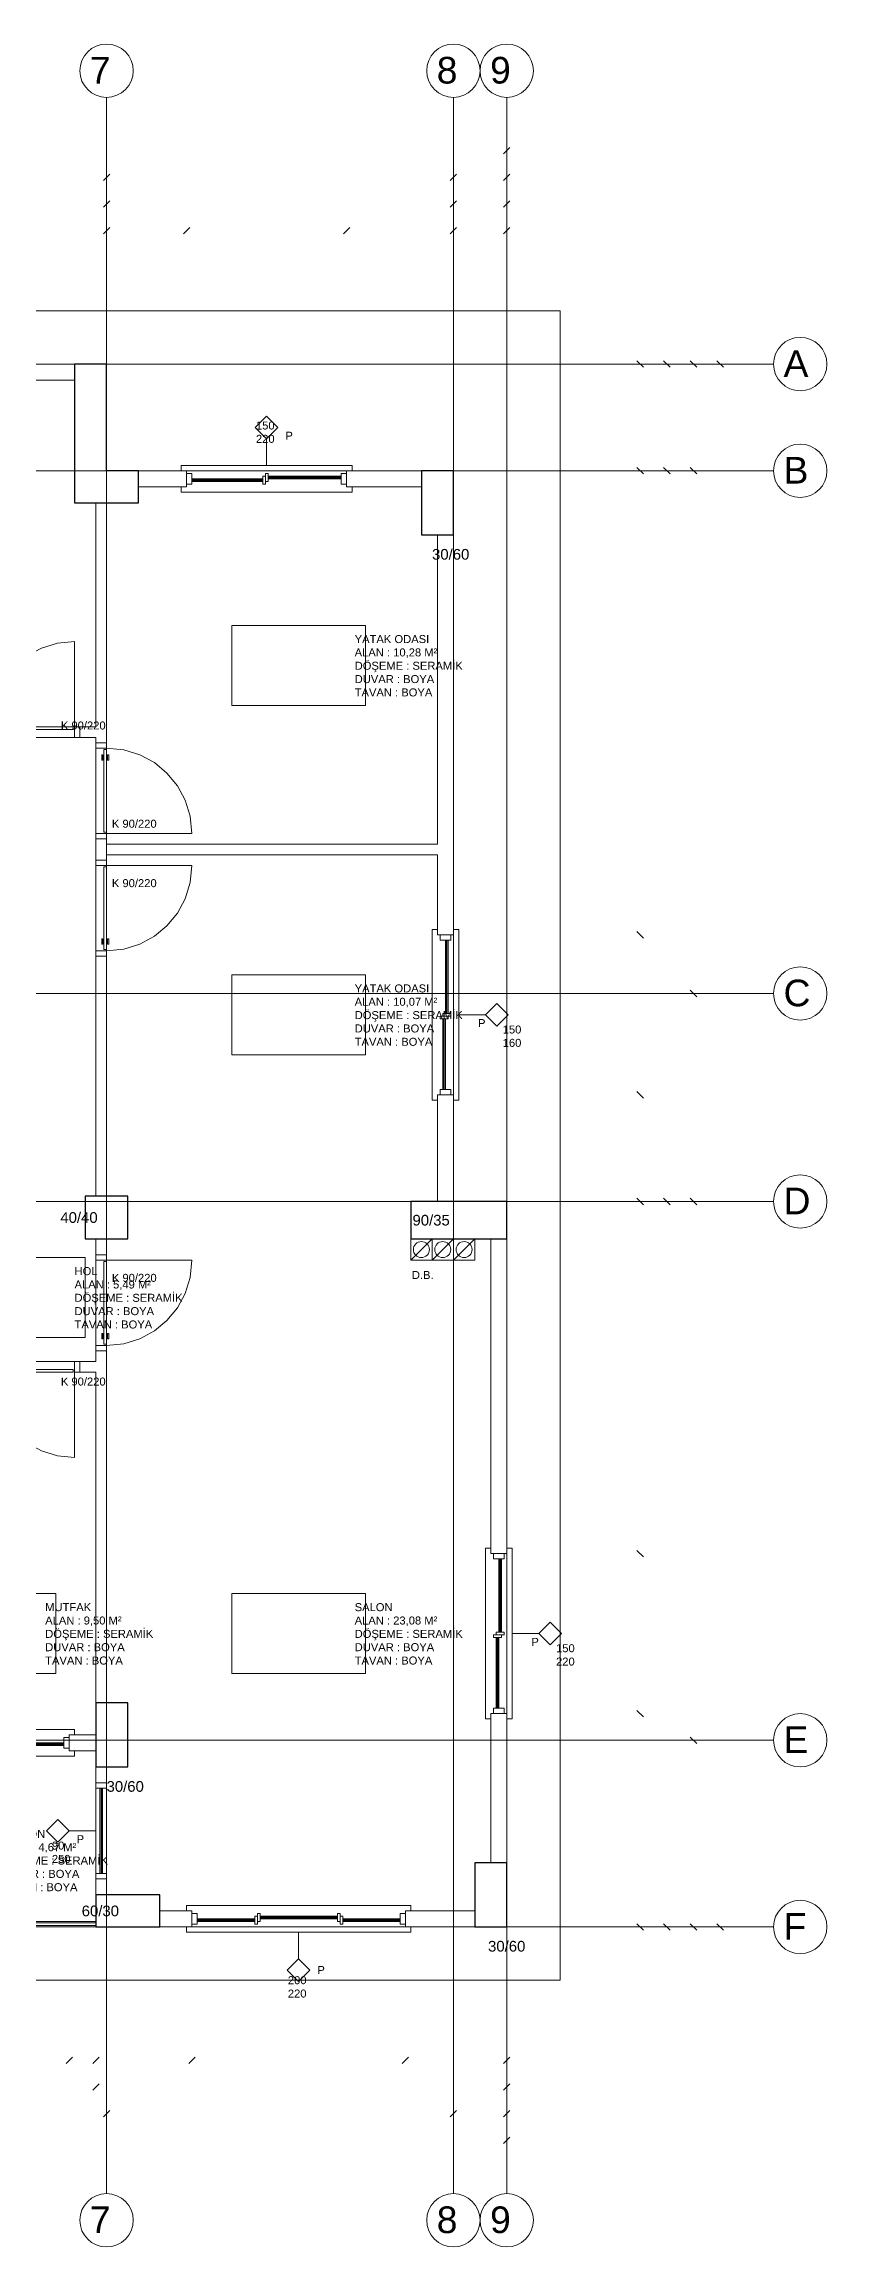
# Model space of a CAD drawing. Header units: centimetres. Extents: x -1224 to 6601, y -5301 to -1283.
# Drawn here: x 4942 to 5676, y -3348 to -1283 of the extents above; entities that cross this region are included whole.
import ezdxf

# ---------------------------------------------------------------- set-up
doc = ezdxf.new("R2010")
doc.units = ezdxf.units.CM
doc.layers.add('ROTAS-MIMARI', color=8, linetype='Continuous', lineweight=13)
doc.layers.add('ROTAS-MIMARI-YAZI', color=8, linetype='Continuous', lineweight=13)
doc.layers.add('ROTAS-MIMARI-KOLON', color=8, linetype='Continuous')
doc.styles.add('ROTAS-YAZI', font='arial.ttf')

msp = doc.modelspace()

# ---------------------------------------------------------------- linework, layer by layer
at = {"layer": 'ROTAS-MIMARI'}
for points in [[(5000.7, -1333.1), (5000.7, -3298.1)], [(5325.7, -1333.1), (5325.7, -3298.1)], [(5375.7, -1333.1), (5375.7, -3298.1)], [(5372.7, -1386.1), (5378.7, -1380.1)], [(4997.7, -1411.1), (5003.7, -1405.1)], [(5003.7, -1405.1), (4997.7, -1411.1)], [(5322.7, -1411.1), (5328.7, -1405.1)], [(5328.7, -1405.1), (5322.7, -1411.1)], [(5372.7, -1411.1), (5378.7, -1405.1)], [(4997.7, -1436.1), (5003.7, -1430.1)], [(5003.7, -1430.1), (4997.7, -1436.1)], [(5328.7, -1430.1), (5322.7, -1436.1)], [(5322.7, -1436.1), (5328.7, -1430.1)], [(5372.7, -1436.1), (5378.7, -1430.1)], [(5003.7, -1455.1), (4997.7, -1461.1)], [(4997.7, -1461.1), (5003.7, -1455.1)], [(5072.7, -1461.1), (5078.7, -1455.1)], [(5078.7, -1455.1), (5072.7, -1461.1)], [(5222.7, -1461.1), (5228.7, -1455.1)], [(5228.7, -1455.1), (5222.7, -1461.1)], [(5322.7, -1461.1), (5328.7, -1455.1)], [(5328.7, -1455.1), (5322.7, -1461.1)], [(5372.7, -1461.1), (5378.7, -1455.1)], [(3525.7, -1583.1), (5625.7, -1583.1)], [(4850.7, -1583.1), (4970.7, -1583.1)], [(5503.7, -1586.1), (5497.7, -1580.1)], [(5528.7, -1586.1), (5522.7, -1580.1)], [(5553.7, -1586.1), (5547.7, -1580.1)], [(5578.7, -1586.1), (5572.7, -1580.1)], [(4850.7, -1598.1), (4970.7, -1598.1)], [(5150.7, -1678.1), (5150.7, -1653.1)], [(3525.7, -1683.1), (5625.7, -1683.1)], [(5030.7, -1683.1), (5075.7, -1683.1)], [(5070.7, -1683.1), (5070.7, -1678.1), (5230.7, -1678.1), (5230.7, -1683.1)], [(5075.7, -1683.1), (5075.7, -1698.1)], [(5080.7, -1690.6), (5147, -1690.6)], [(5080.7, -1691.6), (5147, -1691.6)], [(5080.7, -1692.1), (5147, -1692.1)], [(5080.7, -1693.1), (5147, -1693.1)], [(5152, -1688.1), (5220.7, -1688.1)], [(5152, -1689.1), (5220.7, -1689.1)], [(5152, -1689.6), (5220.7, -1689.6)], [(5152, -1690.6), (5220.7, -1690.6)], [(5225.7, -1683.1), (5295.7, -1683.1)], [(5225.7, -1683.1), (5225.7, -1698.1)], [(5497.7, -1680.1), (5503.7, -1686.1)], [(5503.7, -1686.1), (5497.7, -1680.1)], [(5522.7, -1680.1), (5528.7, -1686.1)], [(5528.7, -1686.1), (5522.7, -1680.1)], [(5547.7, -1680.1), (5553.7, -1686.1)], [(5553.7, -1686.1), (5547.7, -1680.1)], [(4990.7, -1713.1), (4990.7, -1923.1)], [(5000.7, -1713.1), (5000.7, -1938.1)], [(5030.7, -1698.1), (5075.7, -1698.1)], [(5070.7, -1698.1), (5070.7, -1703.1), (5230.7, -1703.1), (5230.7, -1698.1)], [(5225.7, -1698.1), (5295.7, -1698.1)], [(5310.7, -1743.1), (5310.7, -2033.1)], [(5325.7, -1743.1), (5325.7, -2118.1)], [(5243.2, -1828.1), (5243.2, -1903.1), (5118.2, -1903.1), (5118.2, -1828.1), (5243.2, -1828.1)], [(4970.7, -1843.1), (4954.6, -1844.7), (4939.6, -1849.4), (4926, -1856.7), (4914.2, -1866.5), (4904.4, -1878.4), (4897, -1891.9), (4892.4, -1907), (4890.7, -1923.1)], [(4970.7, -1923.1), (4970.7, -1843.1)], [(4970.7, -1933.1), (4890.7, -1933.1)], [(4990.7, -1923.1), (4975.7, -1923.1)], [(4975.7, -1933.1), (4975.7, -1923.1)], [(4990.7, -1933.1), (4975.7, -1933.1)], [(4990.7, -1933.1), (4990.7, -1938.1)], [(4990.7, -1938.1), (5000.7, -1938.1)], [(4990.7, -2023.1), (4990.7, -1943.1)], [(5080.7, -2023.1), (5079.1, -2007), (5074.4, -1991.9), (5067.1, -1978.4), (5057.3, -1966.5), (5045.5, -1956.7), (5031.9, -1949.4), (5016.9, -1944.7), (5000.7, -1943.1)], [(5000.7, -2023.1), (5080.7, -2023.1)], [(4990.7, -2028.1), (4990.7, -2048.1)], [(4990.7, -2028.1), (5000.7, -2028.1)], [(5000.7, -2028.1), (5000.7, -2033.1)], [(5310.7, -2033.1), (5000.7, -2033.1)], [(5310.7, -2043.1), (5000.7, -2043.1)], [(5000.7, -2043.1), (5000.7, -2048.1)], [(5310.7, -2043.1), (5310.7, -2118.1)], [(5000.7, -2048.1), (4990.7, -2048.1)], [(4990.7, -2053.1), (4990.7, -2133.1)], [(5000.7, -2053.1), (5080.7, -2053.1)], [(5080.7, -2053.1), (5079.1, -2069.2), (5074.4, -2084.2), (5067.1, -2097.8), (5057.3, -2109.7), (5045.5, -2119.4), (5031.9, -2126.8), (5016.9, -2131.5), (5000.7, -2133.1)], [(5310.7, -2273.1), (5305.7, -2273.1), (5305.7, -2113.1), (5310.7, -2113.1)], [(5310.7, -2118.1), (5325.7, -2118.1)], [(5318.2, -2191.8), (5318.2, -2123.1)], [(5319.2, -2191.8), (5319.2, -2123.1)], [(5319.7, -2191.8), (5319.7, -2123.1)], [(5320.7, -2191.8), (5320.7, -2123.1)], [(5325.7, -2273.1), (5330.7, -2273.1), (5330.7, -2113.1), (5325.7, -2113.1)], [(5497.7, -2115.1), (5503.7, -2121.1)], [(5503.7, -2121.1), (5497.7, -2115.1)], [(4990.7, -2138.1), (4990.7, -2363.1)], [(5000.7, -2138.1), (4990.7, -2138.1)], [(5000.7, -2138.1), (5000.7, -2363.1)], [(5243.2, -2155.6), (5243.2, -2230.6), (5118.2, -2230.6), (5118.2, -2155.6), (5243.2, -2155.6)], [(3525.7, -2173.1), (5625.7, -2173.1)], [(5547.7, -2170.1), (5553.7, -2176.1)], [(5553.7, -2176.1), (5547.7, -2170.1)], [(5315.7, -2263.1), (5315.7, -2196.8)], [(5316.7, -2263.1), (5316.7, -2196.8)], [(5317.2, -2263.1), (5317.2, -2196.8)], [(5318.2, -2263.1), (5318.2, -2196.8)], [(5330.7, -2193.1), (5355.7, -2193.1)], [(5310.7, -2268.1), (5310.7, -2368.1)], [(5310.7, -2268.1), (5325.7, -2268.1)], [(5325.7, -2268.1), (5325.7, -2368.1)], [(5497.7, -2265.1), (5503.7, -2271.1)], [(5503.7, -2271.1), (5497.7, -2265.1)], [(3525.7, -2368.1), (5625.7, -2368.1)], [(5497.7, -2365.1), (5503.7, -2371.1)], [(5503.7, -2371.1), (5497.7, -2365.1)], [(5522.7, -2365.1), (5528.7, -2371.1)], [(5528.7, -2371.1), (5522.7, -2365.1)], [(5547.7, -2365.1), (5553.7, -2371.1)], [(5553.7, -2371.1), (5547.7, -2365.1)], [(4990.7, -2418.1), (4990.7, -2403.1)], [(5000.7, -2418.1), (5000.7, -2403.1)], [(5285.7, -2423.1), (5305.7, -2403.1)], [(5305.7, -2423.1), (5325.7, -2403.1)], [(5325.7, -2423.1), (5345.7, -2403.1)], [(5360.7, -2403.1), (5360.7, -2698.1)], [(5375.7, -2403.1), (5375.7, -2698.1)], [(4980.7, -2420.6), (4980.7, -2495.6), (4860.7, -2495.6), (4860.7, -2420.6), (4980.7, -2420.6)], [(4990.7, -2418.1), (5000.7, -2418.1)], [(4990.7, -2423.1), (4990.7, -2503.1)], [(5000.7, -2423.1), (5080.7, -2423.1)], [(5080.7, -2423.1), (5079.1, -2439.2), (5074.4, -2454.2), (5067.1, -2467.8), (5057.3, -2479.7), (5045.5, -2489.4), (5031.9, -2496.8), (5016.9, -2501.5), (5000.7, -2503.1)], [(4970.7, -2518.1), (4890.7, -2518.1)], [(4975.7, -2518.1), (4990.7, -2518.1)], [(4975.7, -2528.1), (4975.7, -2518.1)], [(4990.7, -2518.1), (4990.7, -2508.1)], [(4990.7, -2508.1), (5000.7, -2508.1)], [(5000.7, -2838.1), (5000.7, -2508.1)], [(4970.7, -2608.1), (4954.6, -2606.5), (4939.6, -2601.8), (4926, -2594.4), (4914.2, -2584.7), (4904.4, -2572.8), (4897, -2559.2), (4892.4, -2544.2), (4890.7, -2528.1)], [(4970.7, -2528.1), (4970.7, -2608.1)], [(4975.7, -2528.1), (4990.7, -2528.1)], [(4990.7, -2838.1), (4990.7, -2528.1)], [(5360.7, -2853.1), (5355.7, -2853.1), (5355.7, -2693.1), (5360.7, -2693.1)], [(5375.7, -2698.1), (5360.7, -2698.1)], [(5368.2, -2771.8), (5368.2, -2703.1)], [(5369.2, -2771.8), (5369.2, -2703.1)], [(5369.7, -2771.8), (5369.7, -2703.1)], [(5370.7, -2771.8), (5370.7, -2703.1)], [(5375.7, -2853.1), (5380.7, -2853.1), (5380.7, -2693.1), (5375.7, -2693.1)], [(5497.7, -2695.1), (5503.7, -2701.1)], [(5503.7, -2701.1), (5497.7, -2695.1)], [(4953.2, -2735.6), (4953.2, -2810.6), (4828.2, -2810.6), (4828.2, -2735.6), (4953.2, -2735.6)], [(5243.2, -2735.6), (5243.2, -2810.6), (5118.2, -2810.6), (5118.2, -2735.6), (5243.2, -2735.6)], [(5365.7, -2843.1), (5365.7, -2776.8)], [(5366.7, -2843.1), (5366.7, -2776.8)], [(5367.2, -2843.1), (5367.2, -2776.8)], [(5368.2, -2843.1), (5368.2, -2776.8)], [(5380.7, -2773.1), (5405.7, -2773.1)], [(5360.7, -2848.1), (5360.7, -2988.1)], [(5375.7, -2848.1), (5360.7, -2848.1)], [(5375.7, -2848.1), (5375.7, -2988.1)], [(5497.7, -2845.1), (5503.7, -2851.1)], [(5503.7, -2851.1), (5497.7, -2845.1)], [(4810.7, -2868.1), (4810.7, -2863.1), (4970.7, -2863.1), (4970.7, -2868.1)], [(4965.7, -2868.1), (4990.7, -2868.1)], [(4965.7, -2868.1), (4965.7, -2883.1)], [(5547.7, -2870.1), (5553.7, -2876.1)], [(5553.7, -2876.1), (5547.7, -2870.1)], [(3525.7, -2873.1), (5625.7, -2873.1)], [(4810.7, -2883.1), (4810.7, -2888.1), (4970.7, -2888.1), (4970.7, -2883.1)], [(4892, -2875.6), (4960.7, -2875.6)], [(4892, -2876.6), (4960.7, -2876.6)], [(4892, -2877.1), (4960.7, -2877.1)], [(4892, -2878.1), (4960.7, -2878.1)], [(4965.7, -2883.1), (4990.7, -2883.1)], [(4990.7, -2913.1), (4990.7, -2898.1)], [(5000.7, -2913.1), (5000.7, -2898.1)], [(5000.7, -2913.1), (4990.7, -2913.1)], [(4990.7, -2998.1), (4990.7, -2918.1)], [(4994.5, -2918.1), (4994.5, -2998.1)], [(4995.5, -2918.1), (4995.5, -2998.1)], [(4996, -2918.1), (4996, -2998.1)], [(4997, -2918.1), (4997, -2998.1)], [(5000.7, -2998.1), (5000.7, -2918.1)], [(4990.7, -2958.1), (4965.7, -2958.1)], [(4990.7, -3018.1), (4990.7, -3003.1)], [(5000.7, -3003.1), (4990.7, -3003.1)], [(5000.7, -3018.1), (5000.7, -3003.1)], [(5080.7, -3033.1), (5050.7, -3033.1)], [(5075.7, -3033.1), (5075.7, -3028.1), (5285.7, -3028.1), (5285.7, -3033.1)], [(5080.7, -3033.1), (5080.7, -3048.1)], [(5345.7, -3033.1), (5280.7, -3033.1)], [(5280.7, -3033.1), (5280.7, -3048.1)], [(3525.7, -3048.1), (5625.7, -3048.1)], [(4990.7, -3043.1), (4705.7, -3043.1)], [(4990.7, -3048.1), (4705.7, -3048.1)], [(5080.7, -3048.1), (5050.7, -3048.1)], [(5075.7, -3048.1), (5075.7, -3053.1), (5285.7, -3053.1), (5285.7, -3048.1)], [(5085.7, -3040.6), (5139.5, -3040.6)], [(5085.7, -3041.6), (5139.5, -3041.6)], [(5085.7, -3042.1), (5139.5, -3042.1)], [(5085.7, -3043.1), (5139.5, -3043.1)], [(5144.5, -3038.1), (5217, -3038.1)], [(5144.5, -3039.1), (5217, -3039.1)], [(5144.5, -3039.6), (5217, -3039.6)], [(5144.5, -3040.6), (5217, -3040.6)], [(5180.7, -3053.1), (5180.7, -3078.1)], [(5275.7, -3040.6), (5222, -3040.6)], [(5275.7, -3041.6), (5222, -3041.6)], [(5275.7, -3042.1), (5222, -3042.1)], [(5275.7, -3043.1), (5222, -3043.1)], [(5345.7, -3048.1), (5280.7, -3048.1)], [(5497.7, -3045.1), (5503.7, -3051.1)], [(5522.7, -3045.1), (5528.7, -3051.1)], [(5547.7, -3045.1), (5553.7, -3051.1)], [(5572.7, -3045.1), (5578.7, -3051.1)], [(4968.7, -3170.1), (4962.7, -3176.1)], [(4962.7, -3176.1), (4968.7, -3170.1)], [(4987.7, -3176.1), (4993.7, -3170.1)], [(4993.7, -3170.1), (4987.7, -3176.1)], [(5077.7, -3176.1), (5083.7, -3170.1)], [(5083.7, -3170.1), (5077.7, -3176.1)], [(5277.7, -3176.1), (5283.7, -3170.1)], [(5283.7, -3170.1), (5277.7, -3176.1)], [(5372.7, -3176.1), (5378.7, -3170.1)], [(4987.7, -3201.1), (4993.7, -3195.1)], [(4993.7, -3195.1), (4987.7, -3201.1)], [(5372.7, -3201.1), (5378.7, -3195.1)], [(4997.7, -3226.1), (5003.7, -3220.1)], [(5003.7, -3220.1), (4997.7, -3226.1)], [(5322.7, -3226.1), (5328.7, -3220.1)], [(5328.7, -3220.1), (5322.7, -3226.1)], [(5372.7, -3226.1), (5378.7, -3220.1)], [(5372.7, -3251.1), (5378.7, -3245.1)]]:
    msp.add_lwpolyline(points, dxfattribs=at)
for points in [[(3725.7, -1533.1), (5425.7, -1533.1), (5425.7, -3098.1), (3725.7, -3098.1), (3725.7, -1533.1)], [(5150.7, -1653.1), (5161.3, -1642.5), (5150.7, -1631.9), (5140.1, -1642.5), (5150.7, -1653.1)], [(5075.7, -1685.6), (5075.7, -1695.6), (5080.7, -1695.6), (5080.7, -1685.6), (5075.7, -1685.6)], [(5147, -1688.1), (5147, -1695.6), (5149.5, -1695.6), (5149.5, -1688.1), (5147, -1688.1)], [(5149.5, -1685.6), (5149.5, -1693.1), (5152, -1693.1), (5152, -1685.6), (5149.5, -1685.6)], [(5220.7, -1685.6), (5220.7, -1695.6), (5225.7, -1695.6), (5225.7, -1685.6), (5220.7, -1685.6)], [(4969.5, -1925.6), (4892, -1925.6), (4892, -1923.1), (4969.5, -1923.1), (4969.5, -1925.6)], [(4975.7, -1923.1), (4975.7, -1933.1), (4970.7, -1933.1), (4970.7, -1923.1), (4975.7, -1923.1)], [(5000.7, -1938.1), (4990.7, -1938.1), (4990.7, -1943.1), (5000.7, -1943.1), (5000.7, -1938.1)], [(4996.2, -1954.3), (4997.2, -1954.3), (4997.2, -1949.3), (4996.2, -1949.3), (4996.2, -1954.3)], [(4998.2, -2021.8), (4998.2, -1944.3), (5000.7, -1944.3), (5000.7, -2021.8), (4998.2, -2021.8)], [(5002.7, -1954.3), (5001.7, -1954.3), (5001.7, -1949.3), (5002.7, -1949.3), (5002.7, -1954.3)], [(5000.7, -2028.1), (4990.7, -2028.1), (4990.7, -2023.1), (5000.7, -2023.1), (5000.7, -2028.1)], [(5000.7, -2048.1), (4990.7, -2048.1), (4990.7, -2053.1), (5000.7, -2053.1), (5000.7, -2048.1)], [(4998.2, -2054.3), (4998.2, -2131.8), (5000.7, -2131.8), (5000.7, -2054.3), (4998.2, -2054.3)], [(4996.2, -2121.8), (4997.2, -2121.8), (4997.2, -2126.8), (4996.2, -2126.8), (4996.2, -2121.8)], [(5002.7, -2121.8), (5001.7, -2121.8), (5001.7, -2126.8), (5002.7, -2126.8), (5002.7, -2121.8)], [(5323.2, -2123.1), (5313.2, -2123.1), (5313.2, -2118.1), (5323.2, -2118.1), (5323.2, -2123.1)], [(5000.7, -2138.1), (4990.7, -2138.1), (4990.7, -2133.1), (5000.7, -2133.1), (5000.7, -2138.1)], [(5355.7, -2193.1), (5366.3, -2182.5), (5376.9, -2193.1), (5366.3, -2203.7), (5355.7, -2193.1)], [(5320.7, -2196.8), (5313.2, -2196.8), (5313.2, -2194.3), (5320.7, -2194.3), (5320.7, -2196.8)], [(5323.2, -2194.3), (5315.7, -2194.3), (5315.7, -2191.8), (5323.2, -2191.8), (5323.2, -2194.3)], [(5323.2, -2268.1), (5313.2, -2268.1), (5313.2, -2263.1), (5323.2, -2263.1), (5323.2, -2268.1)], [(5305.7, -2403.1), (5305.7, -2423.1), (5285.7, -2423.1), (5285.7, -2403.1), (5305.7, -2403.1)], [(5325.7, -2403.1), (5325.7, -2423.1), (5305.7, -2423.1), (5305.7, -2403.1), (5325.7, -2403.1)], [(5345.7, -2403.1), (5345.7, -2423.1), (5325.7, -2423.1), (5325.7, -2403.1), (5345.7, -2403.1)], [(5000.7, -2418.1), (4990.7, -2418.1), (4990.7, -2423.1), (5000.7, -2423.1), (5000.7, -2418.1)], [(4998.2, -2424.3), (4998.2, -2501.8), (5000.7, -2501.8), (5000.7, -2424.3), (4998.2, -2424.3)], [(4996.2, -2491.8), (4997.2, -2491.8), (4997.2, -2496.8), (4996.2, -2496.8), (4996.2, -2491.8)], [(5002.7, -2491.8), (5001.7, -2491.8), (5001.7, -2496.8), (5002.7, -2496.8), (5002.7, -2491.8)], [(4975.7, -2528.1), (4975.7, -2518.1), (4970.7, -2518.1), (4970.7, -2528.1), (4975.7, -2528.1)], [(5000.7, -2508.1), (4990.7, -2508.1), (4990.7, -2503.1), (5000.7, -2503.1), (5000.7, -2508.1)], [(4969.5, -2525.6), (4892, -2525.6), (4892, -2528.1), (4969.5, -2528.1), (4969.5, -2525.6)], [(5373.2, -2703.1), (5363.2, -2703.1), (5363.2, -2698.1), (5373.2, -2698.1), (5373.2, -2703.1)], [(5405.7, -2773.1), (5416.3, -2762.5), (5426.9, -2773.1), (5416.3, -2783.7), (5405.7, -2773.1)], [(5370.7, -2776.8), (5363.2, -2776.8), (5363.2, -2774.3), (5370.7, -2774.3), (5370.7, -2776.8)], [(5373.2, -2774.3), (5365.7, -2774.3), (5365.7, -2771.8), (5373.2, -2771.8), (5373.2, -2774.3)], [(5373.2, -2848.1), (5363.2, -2848.1), (5363.2, -2843.1), (5373.2, -2843.1), (5373.2, -2848.1)], [(4960.7, -2880.6), (4960.7, -2870.6), (4965.7, -2870.6), (4965.7, -2880.6), (4960.7, -2880.6)], [(5000.7, -2913.1), (4990.7, -2913.1), (4990.7, -2918.1), (5000.7, -2918.1), (5000.7, -2913.1)], [(4965.7, -2958.1), (4955.1, -2947.5), (4944.5, -2958.1), (4955.1, -2968.7), (4965.7, -2958.1)], [(5000.7, -2998.1), (4990.7, -2998.1), (4990.7, -3003.1), (5000.7, -3003.1), (5000.7, -2998.1)], [(4990.7, -3044.3), (4705.7, -3044.3), (4705.7, -3046.8), (4990.7, -3046.8), (4990.7, -3044.3)], [(5080.7, -3035.6), (5080.7, -3045.6), (5085.7, -3045.6), (5085.7, -3035.6), (5080.7, -3035.6)], [(5139.5, -3038.1), (5139.5, -3045.6), (5142, -3045.6), (5142, -3038.1), (5139.5, -3038.1)], [(5142, -3035.6), (5142, -3043.1), (5144.5, -3043.1), (5144.5, -3035.6), (5142, -3035.6)], [(5219.5, -3035.6), (5219.5, -3043.1), (5217, -3043.1), (5217, -3035.6), (5219.5, -3035.6)], [(5222, -3038.1), (5222, -3045.6), (5219.5, -3045.6), (5219.5, -3038.1), (5222, -3038.1)], [(5275.7, -3035.6), (5275.7, -3045.6), (5280.7, -3045.6), (5280.7, -3035.6), (5275.7, -3035.6)], [(5180.7, -3078.1), (5191.3, -3088.7), (5180.7, -3099.3), (5170.1, -3088.7), (5180.7, -3078.1)]]:
    msp.add_lwpolyline(points, close=True, dxfattribs=at)
for centre, radius in [((5000.7, -1308.1), 25), ((5325.7, -1308.1), 25), ((5375.7, -1308.1), 25), ((5650.7, -1583.1), 25), ((5650.7, -1683.1), 25), ((5650.7, -2173.1), 25), ((5650.7, -2368.1), 25), ((5295.7, -2413.1), 7.5), ((5315.7, -2413.1), 7.5), ((5335.7, -2413.1), 7.5), ((5650.7, -2873.1), 25), ((5650.7, -3048.1), 25), ((5000.7, -3323.1), 25), ((5325.7, -3323.1), 25), ((5375.7, -3323.1), 25)]:
    msp.add_circle(centre, radius, dxfattribs=at)
at = {"layer": 'ROTAS-MIMARI-KOLON'}
for points in [[(4970.7, -1583.1), (4970.7, -1713.1), (5030.7, -1713.1), (5030.7, -1683.1), (5000.7, -1683.1), (5000.7, -1583.1), (4970.7, -1583.1)], [(5295.7, -1743.1), (5325.7, -1743.1), (5325.7, -1683.1), (5295.7, -1683.1), (5295.7, -1743.1)], [(4980.7, -2403.1), (5020.7, -2403.1), (5020.7, -2363.1), (4980.7, -2363.1), (4980.7, -2403.1)], [(5285.7, -2368.1), (5285.7, -2403.1), (5375.7, -2403.1), (5375.7, -2368.1), (5285.7, -2368.1)], [(4990.7, -2898.1), (5020.7, -2898.1), (5020.7, -2838.1), (4990.7, -2838.1), (4990.7, -2898.1)], [(5345.7, -3048.1), (5375.7, -3048.1), (5375.7, -2988.1), (5345.7, -2988.1), (5345.7, -3048.1)], [(5050.7, -3048.1), (5050.7, -3018.1), (4990.7, -3018.1), (4990.7, -3048.1), (5050.7, -3048.1)]]:
    msp.add_lwpolyline(points, close=True, dxfattribs=at)

# ---------------------------------------------------------------- texts
at = {"layer": 'ROTAS-MIMARI-YAZI', "attachment_point": 1, "style": 'ROTAS-YAZI'}
for s, insert, char_height in [('7', (4985.1, -1295.1), 25), ('8', (5310.1, -1295.1), 25), ('9', (5360.1, -1295.1), 25), ('A', (5635.1, -1570.1), 25), ('150\\P220', (5140.7, -1636.9), 7.5), ('P', (5168.3, -1646.5), 7.5), ('B', (5635.1, -1670.1), 25), ('30/60', (5305.7, -1756.4), 10), ('YATAK ODASI\\PALAN : 10,28 M² \\PDÖŞEME : SERAMİK\\PDUVAR : BOYA \\PTAVAN : BOYA', (5233.2, -1837.1), 7.5), ('K 90/220', (4957.9, -1918.1), 7.5), ('K 90/220', (5005.7, -2010.2), 7.5), ('K 90/220', (5005.7, -2065.9), 7.5), ('YATAK ODASI\\PALAN : 10,07 M² \\PDÖŞEME : SERAMİK\\PDUVAR : BOYA \\PTAVAN : BOYA', (5233.2, -2164.6), 7.5), ('C', (5635.1, -2160.1), 25), ('P', (5348.8, -2197.1), 7.5), ('150\\P160', (5371.9, -2203.1), 7.5), ('D', (5635.1, -2355.1), 25), ('40/40', (4957.4, -2378.1), 10), ('90/35', (5287.4, -2380.6), 10), ('HOL\\PALAN : 5,49 M² \\PDÖŞEME : SERAMİK\\PDUVAR : BOYA \\PTAVAN : BOYA', (4970.7, -2429.6), 7.5), ('K 90/220', (5005.7, -2435.9), 7.5), ('D.B.', (5286.8, -2433.2), 7.5), ('K 90/220', (4957.9, -2533.1), 7.5), ('MUTFAK\\PALAN : 9,50 M² \\PDÖŞEME : SERAMİK\\PDUVAR : BOYA \\PTAVAN : BOYA', (4943.2, -2744.6), 7.5), ('SALON\\PALAN : 23,08 M² \\PDÖŞEME : SERAMİK\\PDUVAR : BOYA \\PTAVAN : BOYA', (5233.2, -2744.6), 7.5), ('P', (5398.8, -2777.1), 7.5), ('150\\P220', (5421.9, -2783.1), 7.5), ('E', (5635.1, -2860.1), 25), ('30/60', (5000.7, -2911.4), 10), ('BALKON\\PALAN : 4,67 M² \\PDÖŞEME : SERAMİK\\PDUVAR : BOYA \\PTAVAN : BOYA', (4900.7, -2957.1), 7.5), ('90\\P250', (4949.5, -2968.1), 7.5), ('P', (4972.7, -2962.1), 7.5), ('60/30', (4977.4, -3028.1), 10), ('F', (5635.1, -3035.1), 25), ('30/60', (5358.2, -3061.2), 10), ('200\\P220', (5170.6, -3094.3), 7.5), ('P', (5198.3, -3084.7), 7.5), ('7', (4985.1, -3310.1), 25), ('8', (5310.1, -3310.1), 25), ('9', (5360.1, -3310.1), 25)]:
    msp.add_mtext(s, dxfattribs=dict(at, insert=insert, char_height=char_height))

doc.saveas('drawing.dxf')
